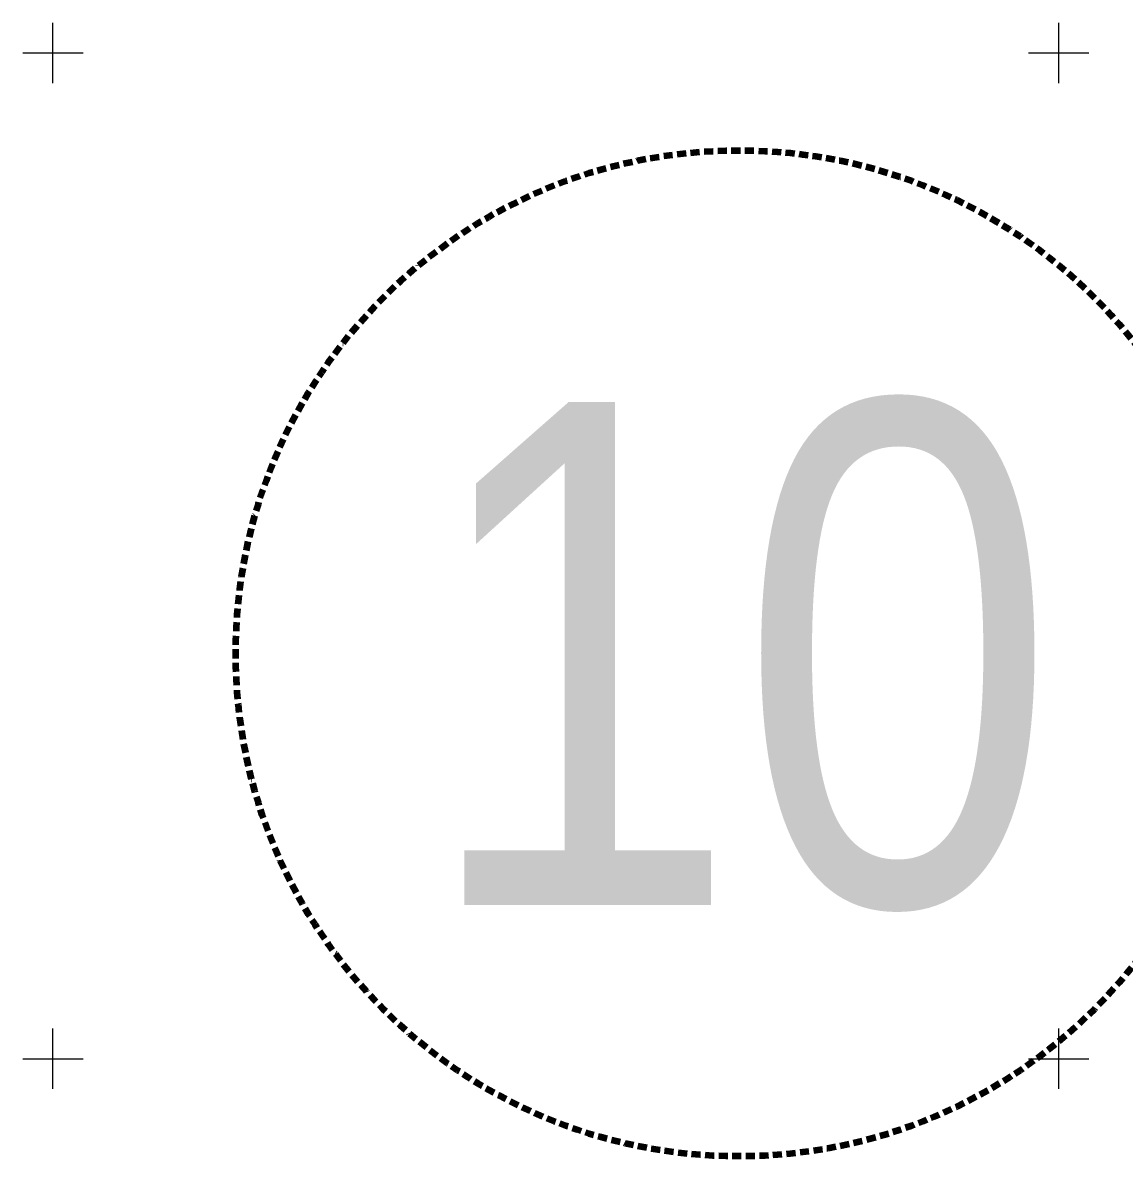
# Model space of a CAD drawing. Header units: metres. Extents: x 545779 to 547235, y 1823638 to 1825358.
# Drawn here: x 546194 to 546413, y 1824380.6 to 1824606 of the extents above; entities that cross this region are included whole.
import ezdxf
from ezdxf.enums import TextEntityAlignment as Align

# ---------------------------------------------------------------- set-up
doc = ezdxf.new("R2010")
doc.units = ezdxf.units.M
doc.header["$LTSCALE"] = 0.6
doc.linetypes.add('MEDIUM_DASHED', pattern=[4.5, 3, -1.5])
doc.layers.add('51', color=7, linetype='MEDIUM_DASHED', lineweight=106)
doc.layers.add('62', color=7, linetype='Continuous', lineweight=13)

msp = doc.modelspace()

# ---------------------------------------------------------------- linework, layer by layer
at = {"layer": '51'}
msp.add_circle((546336.38, 1824480.61), 100, dxfattribs=at)
at = {"layer": '62'}
for p, q in [((546200, 1824594), (546200, 1824606)), ((546400, 1824594), (546400, 1824606)), ((546194, 1824600), (546206, 1824600)), ((546394, 1824600), (546406, 1824600)), ((546200, 1824394), (546200, 1824406)), ((546400, 1824394), (546400, 1824406)), ((546194, 1824400), (546206, 1824400)), ((546394, 1824400), (546406, 1824400))]:
    msp.add_line(p, q, dxfattribs=at)

# ---------------------------------------------------------------- texts
at = {"layer": '51', "width": 0.85}
msp.add_text('10', height=100, dxfattribs=at).set_placement((546336.385, 1824430.61), align=Align.CENTER)

doc.saveas('drawing.dxf')
